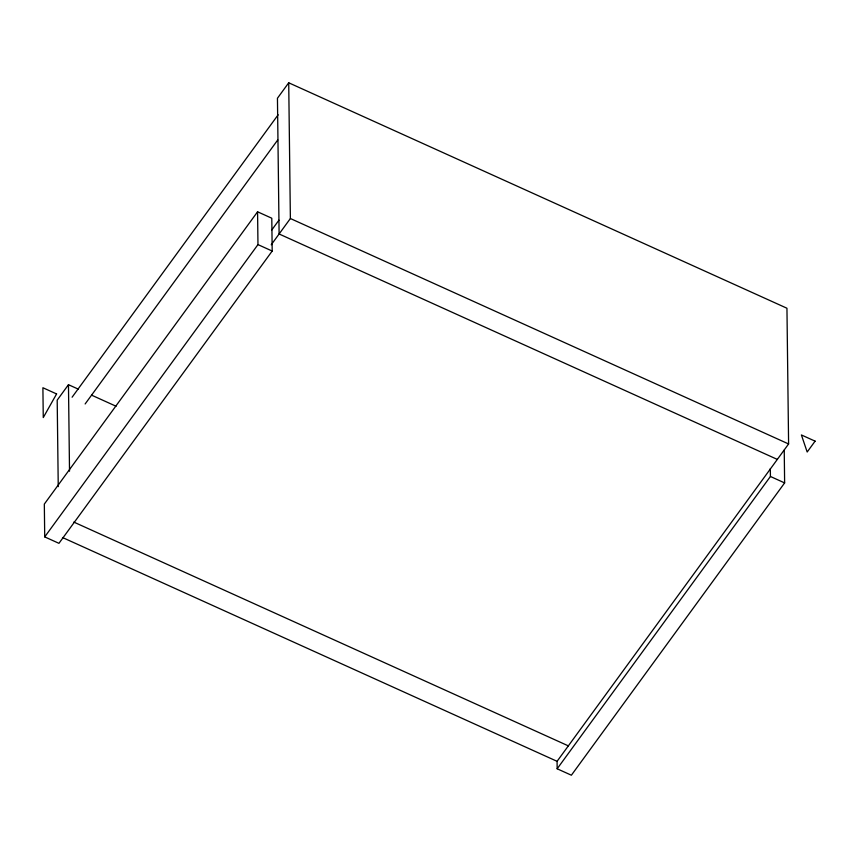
<?xml version="1.0" encoding="UTF-8"?>
<svg xmlns="http://www.w3.org/2000/svg" width="858" height="858" viewBox="0 0 858 858"><rect width="100%" height="100%" fill="white"/><g stroke="black" fill="none" stroke-linecap="round" stroke-linejoin="round"><path stroke-width="1.29" d="M78.239 389.114L68.468 384.695L57.196 400.139L58.247 486.636M62.516 537.526L557.078 761.314L788.599 443.961L786.947 308.236L288.717 82.786L277.445 98.241L279.107 233.977L777.327 459.416M72.104 397.211L278.153 114.79M85.135 403.968L277.756 139.94M257.572 211.787L44.326 504.086L44.723 536.894L58.945 543.329L272.19 251.04L271.793 218.222L257.572 211.787L257.968 244.605L44.723 536.894M271.847 229.901L278.936 220.174M271.225 244.787L290.379 218.522L288.717 82.786M784.233 450.096L784.63 482.915L571.385 775.214L557.164 768.779L770.42 476.48L770.323 468.607M290.379 218.522L788.599 443.961M257.968 244.605L272.19 251.04M770.42 476.48L784.63 482.915M91.667 395.195L116.087 406.242M73.788 522.082L568.35 745.87M557.078 761.207L557.164 768.779M68.468 384.695L69.519 471.192M56.596 393.94L43.265 417.567L42.9 387.741L56.596 393.94M815.1 441.151L807.174 452.016L801.404 434.963L815.1 441.151"/></g></svg>
